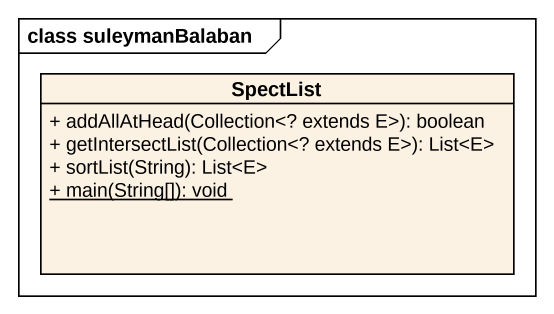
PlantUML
@startuml
mainframe class suleymanBalaban
hide circle
hide empty members
skinparam classAttributeIconSize 0
class SpectList {
  + addAllAtHead(Collection<? extends E>): boolean
  + getIntersectList(Collection<? extends E>): List<E>
  + sortList(String): List<E>
  {static} + main(String[]): void
}
@enduml
